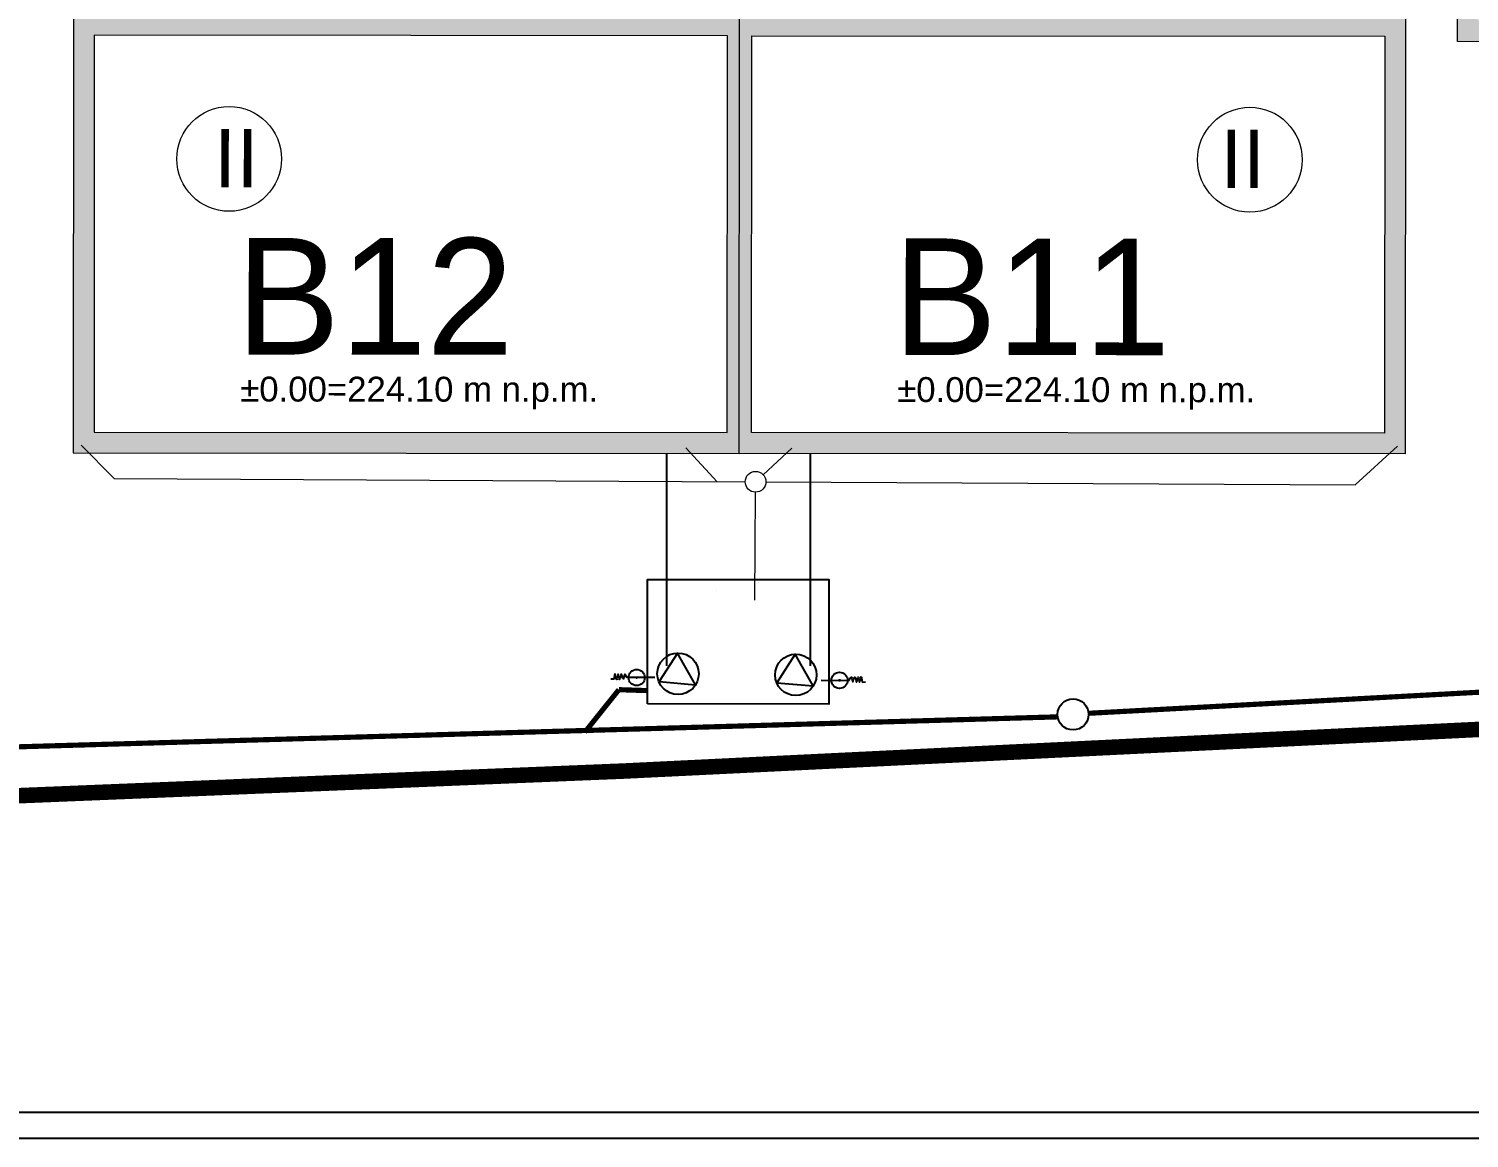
# Model space of a CAD drawing. Header units: millimetres. Extents: x 1780 to 154263, y -7240 to 17216.
# Drawn here: x 16324 to 19104, y 1087 to 3229 of the extents above; entities that cross this region are included whole.
import ezdxf

# ---------------------------------------------------------------- set-up
doc = ezdxf.new("R2010")
doc.units = ezdxf.units.MM
doc.linetypes.add('ACAD_ISO03W100', pattern=[30, 12, -18])
for name, color, linetype, lineweight in [('0 zlewnie cząstkowe', 8, 'Continuous', 50), ('2d_SX_PZT_instalacje - kanalizacja deszczowa', 8, 'CWK_KANALIZACJA_DESZCZOWA', 15), ('2d_SX_PZT_opis', 8, 'Continuous', 9), ('2d_SX_PZT_sieci i przyłącza - kanalizacja deszczowa', 8, 'Continuous', 25), ('2d_SX_PZT_teren inwestcyji', 8, 'Continuous', 5), ('2d_SX_PZT_wymiary', 50, 'Continuous', 5)]:
    doc.layers.add(name, color=color, linetype=linetype, lineweight=lineweight)
doc.layers.add('2d_SX_PZT_instalacje - elektryka', color=7, linetype='Continuous', lineweight=18, true_color=0xf51800)
doc.layers.add('60 instalacje elektryka', color=10, linetype='Continuous')
doc.layers.get('2d_SX_PZT_wymiary').off()
doc.styles.get("Standard").update_dxf_attribs({"font": 'ARIAL.TTF'})
doc.styles.add('superhelix light', font='')
doc.styles.get('superhelix light').set_extended_font_data('Bahnschrift Light')
doc.linetypes.add('CWK_KANALIZACJA_DESZCZOWA', pattern='A,0.5,-0.125,["Kd",Standard,S=0.1,R=0,X=-0.05,Y=-0.05],-0.125', length=0.75)
doc.linetypes.add('CWK_PRAD', pattern='A,0.5,-0.125,["En",Standard,S=0.1,R=0,X=-0.05,Y=-0.05],-0.125', length=0.75)

# ---------------------------------------------------------------- blocks, each defined once
blk = doc.blocks.new('NAZWY I RZĘDNE')
at = {"layer": '2d_SX_PZT_opis', "char_height": 225, "width": 507.522, "attachment_point": 3, "rotation": 344.9521, "style": 'superhelix light'}
for s, insert in [('B12', (26124.9, 19028.1)), ('B11', (27349.5, 18698.9))]:
    blk.add_mtext(s, dxfattribs=dict(at, insert=insert))
at = {"layer": '2d_SX_PZT_opis', "char_height": 48, "width": 1025.543, "attachment_point": 1, "rotation": 344.9521}
for insert in [(25546.3, 18906.5), (26770.9, 18577.3)]:
    blk.add_mtext('%%P0.00=224.10 m n.p.m.', dxfattribs=dict(at, insert=insert))
blk = doc.blocks.new('pzt wymiary podstawowe')
at = {"layer": '2d_SX_PZT_wymiary', "rotation": 15.04791395420216}
blk.add_blockref('NAZWY I RZĘDNE', (-39723.1, -71705.8), dxfattribs=at)
blk = doc.blocks.new('PDKLD PZT')
h = blk.add_hatch(color=256)
h.dxf.hatch_style = 1
h.paths.add_polyline_path([(33523.5, -22411), (33523, -22979), (33522.7, -23381), (33001.7, -23380.6), (33002.1, -22931.6), (32258.1, -22931.1), (32259.1, -21614.1), (32979.1, -21614.6), (32978.5, -22410.6)], flags=16)
h.paths.add_polyline_path([(33529.7, -23421), (32961.7, -23420.6), (32962.1, -22971.6), (32218.1, -22971), (32219.1, -21574), (33019.1, -21574.6), (33018.5, -22370.6), (33547, -22371), (33546.6, -22939), (33546.2, -23421), (33529.7, -23421)])
h = blk.add_hatch(color=256)
h.dxf.hatch_style = 1
h.paths.add_polyline_path([(30809.1, -22960), (29587.1, -22959.1), (29586.5, -23725.1), (30808.5, -23726)], flags=16)
h.paths.add_polyline_path([(30832.6, -22920), (29547.1, -22919.1), (29546.5, -23765.1), (30832, -23766)])
h = blk.add_hatch(color=256)
h.dxf.hatch_style = 1
h.paths.add_polyline_path([(30856.1, -22960), (32078.1, -22960.9), (32077.5, -23726.9), (30855.5, -23726)], flags=16)
h.paths.add_polyline_path([(30832.6, -22920), (32118.1, -22921), (32117.5, -23767), (30832, -23766)])
for points in [[(33529.7, -23421), (32961.7, -23420.6), (32962.1, -22971.6), (32218.1, -22971), (32219.1, -21574), (33019.1, -21574.6), (33018.5, -22370.6), (33547, -22371), (33546.6, -22939), (33546.6, -22939), (33546.2, -23421), (33529.7, -23421)], [(30832.6, -22920), (29547.1, -22919.1), (29546.5, -23765.1), (30832, -23766)], [(30832.6, -22920), (32118.1, -22921), (32117.5, -23767), (30832, -23766)], [(30809.1, -22960), (29587.1, -22959.1), (29586.5, -23725.1), (30808.5, -23726)], [(30856.1, -22960), (32078.1, -22960.9), (32077.5, -23726.9), (30855.5, -23726)]]:
    blk.add_lwpolyline(points, close=True)
at = {"layer": '0 zlewnie cząstkowe', "linetype": 'ByBlock', "lineweight": 25}
for p, q in [((30787.3, -24031.3), (30787.3, -24031.3)), ((30590.2, -24201.9), (30583.9, -24201.6)), ((30669.1, -24198.7), (30615.3, -24198.7)), ((30990.3, -24203.9), (31044.1, -24204.1)), ((31069.1, -24207.4), (31075.4, -24207.2))]:
    blk.add_line(p, q, dxfattribs=at)
for points in [[(30654.8, -24249.6), (30654.6, -24009.6), (31004.6, -24009.8), (31004.7, -24249.8), (30654.8, -24249.6)], [(30677.4, -24206.5), (30747.4, -24212.8), (30712.8, -24151.5), (30677.4, -24206.5)], [(30904.7, -24208.7), (30974.7, -24215), (30940.1, -24153.7), (30904.7, -24208.7)]]:
    blk.add_lwpolyline(points, dxfattribs=at)
for centre, radius in [((30713.7, -24191.4), 40), ((30941, -24193.6), 40), ((30633.9, -24198.7), 15.6), ((30633.9, -24198.7), 0.947), ((31025.5, -24204.1), 15.6), ((31025.5, -24204.1), 0.947), ((31476.1, -24269.9), 30)]:
    blk.add_circle(centre, radius, dxfattribs=at)
for points in [[(30615.5, -24199.3), (30610.8, -24192.5), (30608.5, -24201.4), (30604.5, -24192.4), (30601, -24202.2), (30598, -24192.4), (30595.5, -24202.2), (30592.4, -24192.1), (30590.2, -24201.9)], [(31043.8, -24204.7), (31048.6, -24197.9), (31050.9, -24206.8), (31054.8, -24197.8), (31058.3, -24207.7), (31061.4, -24197.9), (31063.8, -24207.7), (31067, -24197.6), (31069.1, -24207.4)]]:
    blk.add_spline(points, degree=3, dxfattribs=at)
at = {"layer": '2d_SX_PZT_instalacje - kanalizacja deszczowa', "ltscale": 500}
for points in [[(29625.7, -23814.8), (29561.5, -23750.1)], [(30728.9, -23755.4), (30789, -23820.7)], [(30933.7, -23756.2), (30878.1, -23807.3)], [(32102.5, -23752), (32020.9, -23827)], [(29625.7, -23814.8), (30843.4, -23821)], [(30883.4, -23821.2), (32020.9, -23827)], [(30862.2, -24049.3), (30863.3, -23840.9)]]:
    blk.add_lwpolyline(points, dxfattribs=at)
blk.add_circle((30863.4, -23820.9), 20, dxfattribs=at)
at = {"layer": '2d_SX_PZT_opis'}
for centre in [(29847.4, -23197.8), (31817.4, -23199.3)]:
    blk.add_circle(centre, 101.1, dxfattribs=at)
at = {"layer": '2d_SX_PZT_sieci i przyłącza - kanalizacja deszczowa', "linetype": 'ByBlock', "const_width": 10}
for points in [[(31506, -24267.7), (34178.7, -24123.6)], [(30533.9, -24304.1), (30599.6, -24222.1)], [(30599.6, -24222.1), (30653.2, -24223.9)], [(26677.7, -24412), (31446.5, -24274.6)]]:
    blk.add_lwpolyline(points, dxfattribs=at)
at = {"layer": '2d_SX_PZT_teren inwestcyji', "linetype": 'Continuous', "ltscale": 0.1, "const_width": 15}
blk.add_lwpolyline([(28533.9, -24463.7), (30610.8, -24379.1), (33031.9, -24261.2), (34931.1, -24197.3), (36977.5, -24219.2), (40770.9, -24323.6), (41032.2, -24298.1), (41370.3, -24265.4), (41571.9, -24268.3), (43580.7, -24300.3), (45848, -24315.8), (46416.6, -24316.6), (48265.8, -24321), (52120.5, -24406.9)], dxfattribs=at)
at = {"layer": '2d_SX_PZT_teren inwestcyji', "linetype": 'ACAD_ISO03W100', "ltscale": 5, "const_width": 30}
blk.add_lwpolyline([(28533.9, -24463.7), (30610.8, -24379.1), (33031.9, -24261.2), (34931.1, -24197.3), (36977.5, -24219.2), (40770.9, -24323.6), (41034.7, -24297.8), (41017.7, -20730), (39580.5, -20747.9), (36932.5, -20768.2), (34784.1, -20802.6), (32638.5, -20785.5), (30155.8, -20785.3), (28342.4, -20789.4)], dxfattribs=at)
at = {"layer": '2d_SX_PZT_wymiary'}
for name, p, rotation in [('pzt wymiary podstawowe', (49864.8, 23182.4), 359.9576482055129), ('NAZWY I RZĘDNE', (10088.6, -48494), 15.00556215971501)]:
    blk.add_blockref(name, p, dxfattribs=dict(at, rotation=rotation))
at = {"layer": '2d_SX_PZT_opis', "char_height": 112.5, "width": 507.522}
for insert, attachment_point, rotation in [((29817.6, -23140.1), 1, 359.9134), ((31847.2, -23141.6), 3, 0.0014)]:
    blk.add_mtext('II', dxfattribs=dict(at, insert=insert, attachment_point=attachment_point, rotation=rotation))

msp = doc.modelspace()

# ---------------------------------------------------------------- linework, layer by layer
at = {"layer": '2d_SX_PZT_instalacje - elektryka', "color": 7, "linetype": 'CWK_PRAD', "lineweight": 25, "ltscale": 400, "flags": 128}
for points in [[(17555, 1999.4), (17555.3, 2409.3)], [(17832.1, 1999.4), (17832.4, 2409.3)]]:
    msp.add_lwpolyline(points, dxfattribs=at)
at = {"layer": '60 instalacje elektryka'}
for points in [[(53121.2, 5617.3), (1780.2, 5617.3), (1780.2, 1087.5), (53121.2, 1087.5)], [(2058.6, 1137.5), (53058.1, 1137.5), (53058.1, 5552.3), (2058.6, 5552.3)]]:
    msp.add_lwpolyline(points, close=True, dxfattribs=at)

# ---------------------------------------------------------------- block references
at = {"layer": '2d_SX_PZT_teren inwestcyji'}
msp.add_blockref('PDKLD PZT', (-13137, 26175.2), dxfattribs=at)

doc.saveas('drawing.dxf')
